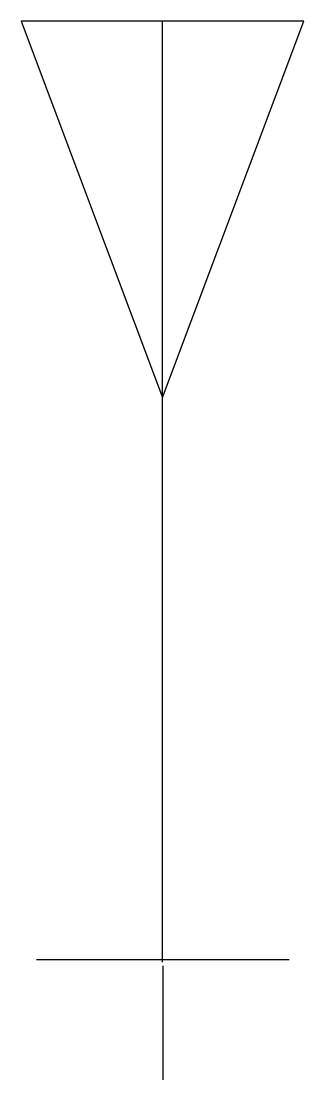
# Model space of a CAD drawing. Extents: x 7.67 to 9.26, y -5.49 to 0.46.
import ezdxf

# ---------------------------------------------------------------- set-up
doc = ezdxf.new("R2010")
doc.units = 0
doc.layers.add('DEFAULT_1_2_778', color=1, linetype='CONTINUOUS')
doc.layers.add('DEFAULT_255_2_778', color=255, linetype='CONTINUOUS')

msp = doc.modelspace()

# ---------------------------------------------------------------- linework, layer by layer
at = {"layer": 'DEFAULT_1_2_778'}
for p, q in [((9.1779, -4.8152), (7.7584, -4.8152)), ((8.468, -4.8491), (8.468, -5.4902))]:
    msp.add_line(p, q, dxfattribs=at)
at = {"layer": 'DEFAULT_255_2_778'}
for p, q in [((8.4666, 0.463), (7.673, 0.463)), ((7.673, 0.463), (8.4666, -1.6537)), ((8.4666, -4.8287), (8.4666, 0.463)), ((8.4666, -1.6537), (9.2605, 0.463)), ((9.2605, 0.463), (8.4666, 0.463))]:
    msp.add_line(p, q, dxfattribs=at)

doc.saveas('drawing.dxf')
